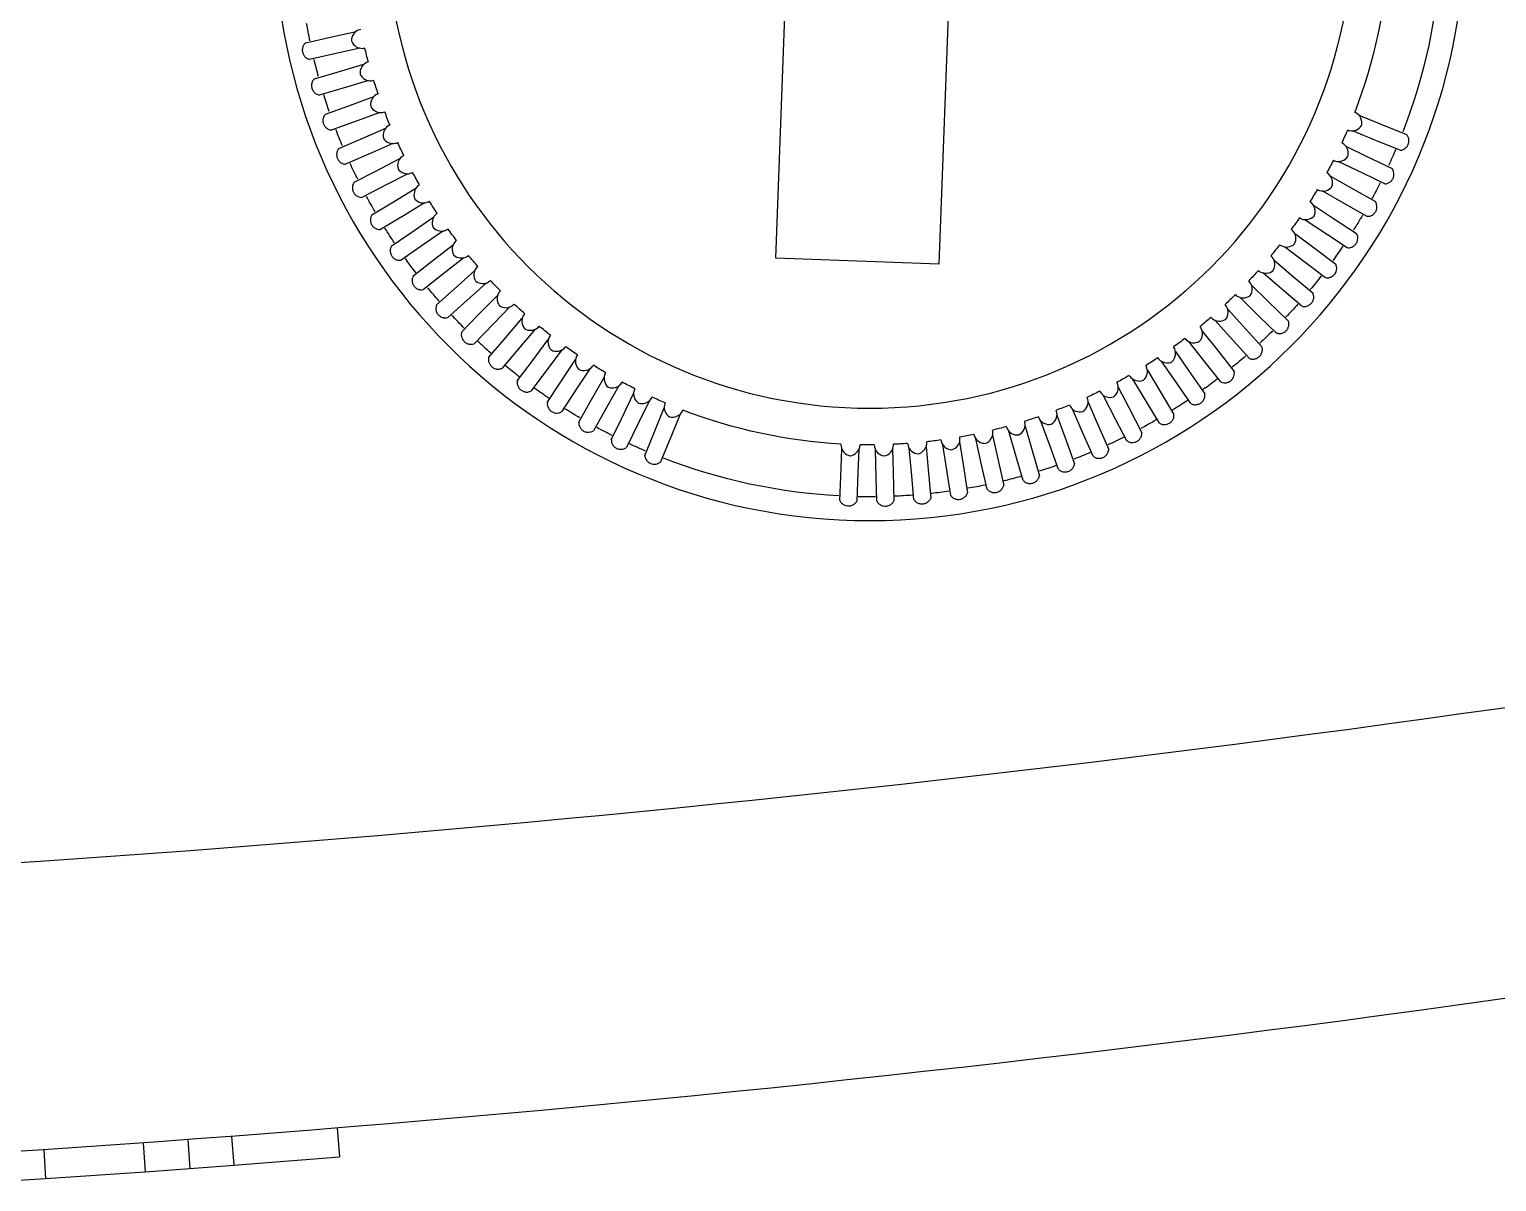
# Model space of a CAD drawing. Header units: inches. Extents: x 12 to 11036, y 8 to 6728.
# Drawn here: x 10875.07 to 10890.34, y 4265.75 to 4277.76 of the extents above; entities that cross this region are included whole.
import ezdxf

# ---------------------------------------------------------------- set-up
doc = ezdxf.new("R2010")
doc.units = ezdxf.units.IN
doc.header["$MEASUREMENT"] = 0

# ---------------------------------------------------------------- blocks, each defined once
blk = doc.blocks.new('A$C114D03CA')
at = {"color": 7, "linetype": 'Continuous', "lineweight": 25}
for p, q in [((-19.199, -43.988), (-18.938, -50.983)), ((-17.239, -50.919), (-17.5, -43.924)), ((-18.938, -50.983), (-17.239, -50.919)), ((-14.224, -51.179), (-13.826, -51.539)), ((-19.497, -52.764), (-19.614, -53.288)), ((-12.672, -59.982), (-12.697, -60.281)), ((-11.573, -60.069), (-11.596, -60.368)), ((-11.117, -60.103), (-11.139, -60.403)), ((-10.652, -60.137), (-10.673, -60.437)), ((-11.596, -60.368), (-12.697, -60.281)), ((-9.618, -60.209), (-9.638, -60.508)), ((-11.139, -60.403), (-11.596, -60.368)), ((-10.673, -60.437), (-11.139, -60.403)), ((-9.638, -60.508), (-10.673, -60.437)), ((-9.134, -60.541), (-9.638, -60.508))]:
    blk.add_line(p, q, dxfattribs=at)
at = {"color": 7, "linetype": 'Continuous', "lineweight": 25, "flags": 128}
for points in [[(-12.346, -48.676), (-12.586, -48.622), (-12.87, -48.559)], [(-12.908, -48.732), (-12.675, -48.784), (-12.384, -48.849)], [(-12.436, -49.051), (-12.673, -48.981), (-12.952, -48.9)], [(-13.001, -49.07), (-12.772, -49.137), (-12.486, -49.221)], [(-12.551, -49.419), (-12.783, -49.335), (-13.056, -49.235)], [(-23.311, -49.429), (-23.532, -49.519), (-23.808, -49.632)], [(-13.116, -49.402), (-12.892, -49.484), (-12.612, -49.585)], [(-23.742, -49.796), (-23.513, -49.703), (-23.244, -49.594)], [(-12.689, -49.779), (-12.915, -49.68), (-13.181, -49.564)], [(-23.174, -49.752), (-23.388, -49.856), (-23.657, -49.986)], [(-13.252, -49.726), (-13.033, -49.822), (-12.76, -49.941)], [(-23.58, -50.146), (-23.358, -50.039), (-23.096, -49.912)], [(-12.85, -50.129), (-13.069, -50.016), (-13.327, -49.883)], [(-23.016, -50.066), (-23.223, -50.184), (-23.483, -50.33)], [(-13.408, -50.04), (-13.196, -50.15), (-12.931, -50.287)], [(-23.396, -50.485), (-23.181, -50.363), (-22.928, -50.22)], [(-13.033, -50.469), (-13.244, -50.342), (-13.493, -50.192)], [(-22.838, -50.369), (-23.038, -50.499), (-23.287, -50.663)], [(-13.584, -50.344), (-13.38, -50.467), (-13.124, -50.621)], [(-23.19, -50.811), (-22.984, -50.676), (-22.741, -50.517)], [(-13.237, -50.796), (-13.44, -50.656), (-13.679, -50.49)], [(-22.641, -50.66), (-22.832, -50.803), (-23.07, -50.982)], [(-13.78, -50.636), (-13.583, -50.772), (-13.338, -50.942)], [(-22.964, -51.124), (-22.767, -50.976), (-22.535, -50.802)], [(-13.462, -51.109), (-13.656, -50.956), (-13.883, -50.776)], [(-22.426, -50.937), (-22.607, -51.092), (-22.834, -51.286)], [(-13.993, -50.915), (-13.806, -51.063), (-13.573, -51.248)], [(-22.718, -51.421), (-22.531, -51.261), (-22.311, -51.072)], [(-13.707, -51.407), (-13.89, -51.242), (-14.106, -51.047)], [(-22.193, -51.2), (-22.364, -51.367), (-22.578, -51.575)], [(-22.454, -51.702), (-22.278, -51.53), (-22.07, -51.327)], [(-13.971, -51.689), (-14.142, -51.512), (-14.345, -51.304)], [(-21.944, -51.448), (-22.104, -51.625), (-22.304, -51.846)], [(-14.472, -51.428), (-14.306, -51.599), (-14.098, -51.813)], [(-22.172, -51.965), (-22.007, -51.782), (-21.813, -51.567)], [(-14.251, -51.953), (-14.412, -51.766), (-14.6, -51.545)], [(-21.68, -51.679), (-21.828, -51.866), (-22.013, -52.1)], [(-21.874, -52.21), (-21.721, -52.017), (-21.541, -51.789)], [(-14.549, -52.199), (-14.697, -52.002), (-14.871, -51.769)], [(-14.735, -51.661), (-14.58, -51.842), (-14.386, -52.068)], [(-21.401, -51.893), (-21.537, -52.089), (-21.707, -52.334)], [(-15.013, -51.876), (-14.87, -52.067), (-14.691, -52.305)], [(-21.561, -52.435), (-21.421, -52.232), (-21.256, -51.994)], [(-21.11, -52.088), (-21.232, -52.293), (-21.386, -52.548)], [(-15.304, -52.073), (-15.173, -52.272), (-15.01, -52.522)], [(-14.861, -52.425), (-14.996, -52.219), (-15.155, -51.976)], [(-21.234, -52.64), (-21.107, -52.428), (-20.958, -52.179)], [(-15.188, -52.63), (-15.309, -52.416), (-15.452, -52.163)], [(-20.806, -52.264), (-20.915, -52.476), (-21.052, -52.741)], [(-20.895, -52.823), (-20.782, -52.604), (-20.648, -52.346)], [(-15.527, -52.814), (-15.634, -52.593), (-15.76, -52.331)], [(-15.606, -52.25), (-15.489, -52.458), (-15.342, -52.718)], [(-20.491, -52.421), (-20.587, -52.639), (-20.707, -52.912)], [(-20.544, -52.983), (-20.445, -52.758), (-20.329, -52.492)], [(-16.243, -52.546), (-16.153, -52.767), (-16.041, -53.043)], [(-15.877, -52.976), (-15.969, -52.748), (-16.079, -52.479)], [(-15.92, -52.408), (-15.816, -52.623), (-15.686, -52.892)], [(-20.167, -52.556), (-20.249, -52.781), (-20.351, -53.061)], [(-20.184, -53.121), (-20.1, -52.89), (-20.001, -52.617)], [(-19.835, -52.671), (-19.902, -52.9), (-19.986, -53.186)], [(-19.816, -53.236), (-19.747, -52.999), (-19.665, -52.721)], [(-19.441, -53.327), (-19.387, -53.086), (-19.324, -52.803)], [(-19.153, -52.835), (-19.19, -53.071), (-19.236, -53.366)], [(-19.061, -53.393), (-19.023, -53.15), (-18.978, -52.863)], [(-18.805, -52.884), (-18.827, -53.122), (-18.854, -53.419)], [(-18.678, -53.435), (-18.655, -53.189), (-18.629, -52.9)], [(-18.455, -52.911), (-18.462, -53.149), (-18.47, -53.447)], [(-18.292, -53.452), (-18.286, -53.206), (-18.278, -52.915)], [(-18.104, -52.914), (-18.095, -53.153), (-18.084, -53.451)], [(-17.907, -53.444), (-17.916, -53.198), (-17.927, -52.908)]]:
    blk.add_lwpolyline(points, dxfattribs=at)
at = {"color": 7, "linetype": 'Continuous', "lineweight": 25}
for radius in [6.2, 5.029]:
    blk.add_circle((-18.219, -47.454), radius, dxfattribs=at)
for centre, radius, start, end in [((-18.219, -47.454), 5.952, 183.0979, 201.1726), ((-18.219, -47.454), 5.411, 183.1942, 201.0762), ((-18.219, -47.454), 5.952, 348.361, 350.1199), ((-18.219, -47.454), 5.411, 344.7731, 346.3394), ((-18.219, -47.454), 5.952, 344.6768, 346.4357), ((-18.219, -47.454), 5.411, 341.0889, 342.6552), ((-18.219, -47.454), 5.952, 340.9926, 342.7515), ((-18.219, -47.454), 5.411, 337.4047, 338.971), ((-18.219, -47.454), 5.411, 203.1942, 204.7605), ((-18.219, -47.454), 5.952, 337.3084, 339.0673), ((-18.219, -47.454), 5.952, 203.0979, 204.8568), ((-18.219, -47.454), 5.411, 333.7205, 335.2868), ((-18.219, -47.454), 5.411, 206.8784, 208.4447), ((-18.219, -47.454), 5.952, 333.6242, 335.3831), ((-18.219, -47.454), 5.411, 330.0363, 331.6026), ((-18.219, -47.454), 5.952, 206.7821, 208.541), ((-18.219, -47.454), 5.411, 210.5626, 212.1289), ((-18.219, -47.454), 5.411, 326.3521, 327.9184), ((-18.219, -47.454), 5.952, 329.94, 331.6989), ((-18.219, -47.454), 5.952, 210.4663, 212.2252), ((-18.219, -47.454), 5.411, 214.2468, 215.8131), ((-18.219, -47.454), 5.411, 322.6679, 324.2341), ((-18.219, -47.454), 5.952, 326.2558, 328.0147), ((-18.219, -47.454), 5.952, 214.1505, 215.9094), ((-18.219, -47.454), 5.411, 217.931, 219.4973), ((-18.219, -47.454), 5.411, 318.9837, 320.5499), ((-18.219, -47.454), 5.952, 322.5715, 324.3305), ((-18.219, -47.454), 5.952, 217.8347, 219.5936), ((-18.219, -47.454), 5.411, 221.6152, 223.1815), ((-18.219, -47.454), 5.411, 315.2994, 316.8657), ((-18.219, -47.454), 5.411, 225.2994, 226.8657), ((-18.219, -47.454), 5.952, 318.8873, 320.6463), ((-18.219, -47.454), 5.952, 221.5189, 223.2778), ((-18.219, -47.454), 5.411, 311.6152, 313.1815), ((-18.219, -47.454), 5.411, 228.9837, 230.5499), ((-18.219, -47.454), 5.411, 307.931, 309.4973), ((-18.219, -47.454), 5.952, 315.2031, 316.962), ((-18.219, -47.454), 5.952, 225.2031, 226.962), ((-18.219, -47.454), 5.411, 232.6679, 234.2341), ((-18.219, -47.454), 5.952, 311.5189, 313.2778), ((-18.219, -47.454), 5.952, 228.8873, 230.6463), ((-18.219, -47.454), 5.411, 304.2468, 305.8131), ((-18.219, -47.454), 5.411, 236.3521, 237.9184), ((-18.219, -47.454), 5.411, 300.5626, 302.1289), ((-18.219, -47.454), 5.952, 307.8347, 309.5936), ((-18.219, -47.454), 5.952, 232.5715, 234.3305), ((-18.219, -47.454), 5.411, 240.0363, 241.6026), ((-18.219, -47.454), 5.411, 296.8784, 298.4447), ((-18.219, -47.454), 5.411, 243.7205, 245.2868), ((-18.219, -47.454), 5.411, 293.1942, 294.7605), ((-18.219, -47.454), 5.952, 304.1505, 305.9094), ((-18.219, -47.454), 5.952, 236.2558, 238.0147), ((-18.219, -47.454), 5.411, 247.4047, 248.971), ((-18.219, -47.454), 5.411, 273.1942, 291.0762), ((-18.219, -47.454), 5.952, 300.4663, 302.2252), ((-18.219, -47.454), 5.952, 239.94, 241.6989), ((-18.219, -47.454), 5.411, 251.0889, 252.6552), ((-18.219, -47.454), 5.411, 254.7731, 256.3394), ((-18.219, -47.454), 5.952, 296.7821, 298.541), ((-18.219, -47.454), 5.952, 243.6242, 245.3831), ((-18.219, -47.454), 5.411, 258.4573, 260.0236), ((-18.219, -47.454), 5.411, 262.1416, 263.7078), ((-18.219, -47.454), 5.411, 265.8258, 267.392), ((-18.219, -47.454), 5.952, 293.0979, 294.8568), ((-18.219, -47.454), 5.952, 247.3084, 249.0673), ((-18.219, -47.454), 5.411, 269.51, 271.0762), ((-18.219, -47.454), 5.952, 273.0979, 291.1726), ((-18.219, -47.454), 5.952, 250.9926, 252.7515), ((-18.219, -47.454), 5.952, 254.6768, 256.4357), ((-18.219, -47.454), 5.952, 258.361, 260.1199), ((-18.219, -47.454), 5.952, 262.0452, 263.8042), ((-18.219, -47.454), 5.952, 265.7294, 267.4884), ((-18.219, -47.454), 5.952, 269.4136, 271.1726), ((4.381, 149.324), 207, 259.63024, 266.56573), ((4.381, 149.324), 210, 259.63024, 266.61485)]:
    blk.add_arc(centre, radius, start, end, dxfattribs=at)
for points, knots in [([(-12.918, -48.536), (-12.909, -48.539), (-12.876, -48.548), (-12.833, -48.591), (-12.822, -48.635), (-12.824, -48.659), (-12.824, -48.66)], [0, 0, 0, 0, 0.122431, 0.490852, 0.986775, 1, 1, 1, 1]), ([(-12.824, -48.66), (-12.824, -48.66), (-12.832, -48.683), (-12.861, -48.718), (-12.918, -48.738), (-12.953, -48.733), (-12.961, -48.731)], [0, 0, 0, 0, 0.013223, 0.509146, 0.877568, 1, 1, 1, 1]), ([(-12.347, -48.677), (-12.342, -48.68), (-12.329, -48.69), (-12.316, -48.715), (-12.308, -48.749), (-12.313, -48.783), (-12.328, -48.813), (-12.353, -48.837), (-12.374, -48.845), (-12.385, -48.849)], [0, 0, 0, 0, 0.073855, 0.228532, 0.383222, 0.537893, 0.692579, 0.847256, 1, 1, 1, 1]), ([(-12.998, -48.875), (-12.99, -48.878), (-12.957, -48.89), (-12.917, -48.935), (-12.909, -48.98), (-12.912, -49.003), (-12.912, -49.004)], [0, 0, 0, 0, 0.122431, 0.490852, 0.986777, 1, 1, 1, 1]), ([(-12.912, -49.004), (-12.913, -49.004), (-12.922, -49.026), (-12.953, -49.059), (-13.012, -49.076), (-13.046, -49.068), (-13.054, -49.067)], [0, 0, 0, 0, 0.013225, 0.509148, 0.877572, 1, 1, 1, 1]), ([(-12.437, -49.052), (-12.433, -49.055), (-12.421, -49.066), (-12.409, -49.092), (-12.404, -49.126), (-12.411, -49.159), (-12.428, -49.189), (-12.454, -49.211), (-12.476, -49.218), (-12.486, -49.221)], [0, 0, 0, 0, 0.0738529, 0.2285283, 0.3832225, 0.5378898, 0.692569, 0.8472567, 1, 1, 1, 1]), ([(-13.023, -49.342), (-13.023, -49.342), (-13.034, -49.363), (-13.067, -49.394), (-13.127, -49.407), (-13.16, -49.398), (-13.169, -49.395)], [0, 0, 0, 0, 0.013225, 0.509147, 0.877568, 1, 1, 1, 1]), ([(-13.1, -49.207), (-13.092, -49.211), (-13.06, -49.225), (-13.023, -49.273), (-13.018, -49.318), (-13.023, -49.341), (-13.023, -49.342)], [0, 0, 0, 0, 0.1224317, 0.4908527, 0.9867785, 1, 1, 1, 1]), ([(-23.34, -49.537), (-23.34, -49.536), (-23.346, -49.513), (-23.342, -49.468), (-23.307, -49.418), (-23.275, -49.403), (-23.267, -49.399)], [0, 0, 0, 0, 0.013223, 0.509148, 0.877572, 1, 1, 1, 1]), ([(-12.552, -49.42), (-12.548, -49.424), (-12.536, -49.435), (-12.526, -49.462), (-12.523, -49.496), (-12.532, -49.529), (-12.551, -49.557), (-12.579, -49.578), (-12.601, -49.583), (-12.612, -49.585)], [0, 0, 0, 0, 0.073852, 0.228528, 0.383208, 0.537897, 0.692571, 0.847258, 1, 1, 1, 1]), ([(-23.741, -49.794), (-23.747, -49.794), (-23.763, -49.794), (-23.789, -49.78), (-23.814, -49.757), (-23.829, -49.727), (-23.834, -49.693), (-23.828, -49.659), (-23.815, -49.641), (-23.808, -49.632)], [0, 0, 0, 0, 0.073857, 0.228536, 0.383213, 0.537887, 0.69258, 0.847258, 1, 1, 1, 1]), ([(-23.192, -49.585), (-23.2, -49.587), (-23.233, -49.598), (-23.293, -49.588), (-23.327, -49.558), (-23.339, -49.537), (-23.34, -49.537)], [0, 0, 0, 0, 0.122429, 0.490851, 0.986774, 1, 1, 1, 1]), ([(-13.224, -49.532), (-13.216, -49.536), (-13.185, -49.552), (-13.151, -49.603), (-13.148, -49.648), (-13.155, -49.671), (-13.155, -49.672)], [0, 0, 0, 0, 0.12243, 0.490852, 0.986776, 1, 1, 1, 1]), ([(-23.195, -49.861), (-23.195, -49.861), (-23.203, -49.838), (-23.202, -49.793), (-23.17, -49.741), (-23.14, -49.724), (-23.132, -49.72)], [0, 0, 0, 0, 0.013221, 0.509145, 0.877567, 1, 1, 1, 1]), ([(-13.155, -49.672), (-13.155, -49.672), (-13.168, -49.692), (-13.203, -49.721), (-13.263, -49.73), (-13.296, -49.719), (-13.304, -49.716)], [0, 0, 0, 0, 0.013225, 0.509146, 0.877571, 1, 1, 1, 1]), ([(-12.69, -49.78), (-12.687, -49.784), (-12.675, -49.796), (-12.667, -49.824), (-12.666, -49.858), (-12.677, -49.89), (-12.698, -49.917), (-12.727, -49.936), (-12.749, -49.94), (-12.76, -49.941)], [0, 0, 0, 0, 0.073854, 0.228529, 0.383215, 0.537894, 0.692578, 0.84726, 1, 1, 1, 1]), ([(-23.045, -49.9), (-23.053, -49.903), (-23.085, -49.916), (-23.146, -49.909), (-23.182, -49.882), (-23.195, -49.862), (-23.195, -49.861)], [0, 0, 0, 0, 0.1224303, 0.4908515, 0.9867738, 1, 1, 1, 1]), ([(-13.367, -49.849), (-13.36, -49.854), (-13.33, -49.872), (-13.299, -49.924), (-13.3, -49.969), (-13.308, -49.992), (-13.308, -49.992)], [0, 0, 0, 0, 0.12243, 0.490852, 0.986778, 1, 1, 1, 1]), ([(-23.58, -50.144), (-23.585, -50.145), (-23.602, -50.145), (-23.628, -50.134), (-23.654, -50.112), (-23.672, -50.083), (-23.678, -50.049), (-23.674, -50.015), (-23.663, -49.996), (-23.657, -49.986)], [0, 0, 0, 0, 0.073855, 0.228534, 0.383213, 0.537888, 0.692571, 0.847261, 1, 1, 1, 1]), ([(-23.03, -50.176), (-23.03, -50.176), (-23.039, -50.153), (-23.041, -50.108), (-23.013, -50.055), (-22.984, -50.035), (-22.976, -50.031)], [0, 0, 0, 0, 0.013225, 0.509143, 0.877567, 1, 1, 1, 1]), ([(-13.308, -49.992), (-13.308, -49.993), (-13.322, -50.012), (-13.359, -50.039), (-13.419, -50.044), (-13.451, -50.03), (-13.459, -50.027)], [0, 0, 0, 0, 0.013223, 0.509145, 0.87757, 1, 1, 1, 1]), ([(-22.878, -50.205), (-22.886, -50.209), (-22.917, -50.224), (-22.978, -50.221), (-23.015, -50.196), (-23.03, -50.177), (-23.03, -50.176)], [0, 0, 0, 0, 0.1224292, 0.4908513, 0.9867749, 1, 1, 1, 1]), ([(-13.531, -50.156), (-13.524, -50.161), (-13.496, -50.181), (-13.468, -50.235), (-13.472, -50.28), (-13.481, -50.302), (-13.481, -50.303)], [0, 0, 0, 0, 0.1224325, 0.4908511, 0.9867754, 1, 1, 1, 1]), ([(-12.851, -50.13), (-12.848, -50.134), (-12.837, -50.148), (-12.831, -50.176), (-12.832, -50.209), (-12.845, -50.241), (-12.868, -50.267), (-12.898, -50.284), (-12.92, -50.286), (-12.931, -50.287)], [0, 0, 0, 0, 0.073867, 0.228542, 0.383217, 0.537905, 0.692577, 0.847255, 1, 1, 1, 1]), ([(-23.396, -50.483), (-23.401, -50.484), (-23.418, -50.485), (-23.445, -50.476), (-23.472, -50.456), (-23.492, -50.427), (-23.5, -50.395), (-23.498, -50.36), (-23.488, -50.34), (-23.483, -50.33)], [0, 0, 0, 0, 0.07386, 0.228539, 0.383213, 0.537892, 0.69257, 0.847254, 1, 1, 1, 1]), ([(-22.845, -50.48), (-22.846, -50.479), (-22.856, -50.458), (-22.861, -50.413), (-22.836, -50.357), (-22.808, -50.336), (-22.801, -50.331)], [0, 0, 0, 0, 0.013224, 0.509148, 0.877571, 1, 1, 1, 1]), ([(-13.481, -50.303), (-13.482, -50.303), (-13.497, -50.322), (-13.535, -50.346), (-13.596, -50.347), (-13.627, -50.331), (-13.634, -50.327)], [0, 0, 0, 0, 0.013221, 0.509147, 0.87757, 1, 1, 1, 1]), ([(-22.691, -50.498), (-22.699, -50.503), (-22.729, -50.52), (-22.79, -50.521), (-22.829, -50.498), (-22.845, -50.48), (-22.845, -50.48)], [0, 0, 0, 0, 0.122429, 0.490854, 0.986778, 1, 1, 1, 1]), ([(-13.715, -50.452), (-13.708, -50.457), (-13.681, -50.479), (-13.657, -50.535), (-13.663, -50.579), (-13.674, -50.601), (-13.674, -50.601)], [0, 0, 0, 0, 0.12243, 0.4908541, 0.986777, 1, 1, 1, 1]), ([(-13.034, -50.47), (-13.031, -50.474), (-13.022, -50.488), (-13.017, -50.516), (-13.02, -50.55), (-13.036, -50.581), (-13.06, -50.605), (-13.091, -50.62), (-13.113, -50.62), (-13.124, -50.621)], [0, 0, 0, 0, 0.07386, 0.228533, 0.383221, 0.537897, 0.692574, 0.847255, 1, 1, 1, 1]), ([(-23.19, -50.81), (-23.196, -50.811), (-23.212, -50.813), (-23.24, -50.805), (-23.268, -50.787), (-23.29, -50.76), (-23.3, -50.728), (-23.301, -50.693), (-23.292, -50.673), (-23.287, -50.663)], [0, 0, 0, 0, 0.073862, 0.228538, 0.383226, 0.537902, 0.69258, 0.847263, 1, 1, 1, 1]), ([(-22.641, -50.771), (-22.642, -50.77), (-22.653, -50.749), (-22.661, -50.705), (-22.639, -50.648), (-22.613, -50.625), (-22.606, -50.62)], [0, 0, 0, 0, 0.013226, 0.509147, 0.877574, 1, 1, 1, 1]), ([(-13.674, -50.601), (-13.675, -50.602), (-13.691, -50.619), (-13.731, -50.641), (-13.791, -50.638), (-13.821, -50.62), (-13.829, -50.616)], [0, 0, 0, 0, 0.013225, 0.509145, 0.877567, 1, 1, 1, 1]), ([(-22.486, -50.78), (-22.494, -50.784), (-22.523, -50.803), (-22.583, -50.808), (-22.624, -50.788), (-22.641, -50.771), (-22.641, -50.771)], [0, 0, 0, 0, 0.12243, 0.490855, 0.986778, 1, 1, 1, 1]), ([(-13.917, -50.735), (-13.91, -50.741), (-13.884, -50.764), (-13.864, -50.821), (-13.873, -50.866), (-13.886, -50.886), (-13.886, -50.887)], [0, 0, 0, 0, 0.122429, 0.490855, 0.986776, 1, 1, 1, 1]), ([(-13.239, -50.797), (-13.236, -50.801), (-13.227, -50.815), (-13.224, -50.844), (-13.23, -50.878), (-13.247, -50.907), (-13.273, -50.93), (-13.305, -50.943), (-13.327, -50.942), (-13.338, -50.942)], [0, 0, 0, 0, 0.07385, 0.228543, 0.383211, 0.53789, 0.692575, 0.84726, 1, 1, 1, 1]), ([(-22.964, -51.122), (-22.97, -51.123), (-22.986, -51.127), (-23.014, -51.121), (-23.044, -51.105), (-23.067, -51.079), (-23.08, -51.048), (-23.082, -51.013), (-23.074, -50.992), (-23.07, -50.982)], [0, 0, 0, 0, 0.0738495, 0.2285376, 0.3832189, 0.5378962, 0.6925784, 0.8472637, 1, 1, 1, 1]), ([(-22.419, -51.048), (-22.419, -51.047), (-22.432, -51.027), (-22.443, -50.983), (-22.425, -50.925), (-22.4, -50.901), (-22.394, -50.895)], [0, 0, 0, 0, 0.013224, 0.509148, 0.877566, 1, 1, 1, 1]), ([(-14.136, -51.004), (-14.13, -51.011), (-14.106, -51.036), (-14.09, -51.094), (-14.102, -51.138), (-14.115, -51.158), (-14.115, -51.158)], [0, 0, 0, 0, 0.122429, 0.490853, 0.986776, 1, 1, 1, 1]), ([(-13.886, -50.887), (-13.886, -50.887), (-13.904, -50.904), (-13.945, -50.923), (-14.005, -50.916), (-14.034, -50.896), (-14.041, -50.892)], [0, 0, 0, 0, 0.0132228, 0.509148, 0.8775715, 1, 1, 1, 1]), ([(-22.264, -51.047), (-22.271, -51.052), (-22.299, -51.073), (-22.359, -51.082), (-22.401, -51.064), (-22.419, -51.048), (-22.419, -51.048)], [0, 0, 0, 0, 0.122431, 0.490855, 0.986777, 1, 1, 1, 1]), ([(-22.179, -51.31), (-22.18, -51.31), (-22.194, -51.291), (-22.208, -51.248), (-22.193, -51.188), (-22.17, -51.163), (-22.164, -51.156)], [0, 0, 0, 0, 0.013223, 0.509147, 0.877568, 1, 1, 1, 1]), ([(-14.115, -51.158), (-14.116, -51.158), (-14.134, -51.174), (-14.176, -51.19), (-14.236, -51.18), (-14.264, -51.158), (-14.27, -51.153)], [0, 0, 0, 0, 0.013223, 0.509147, 0.87757, 1, 1, 1, 1]), ([(-13.464, -51.11), (-13.461, -51.114), (-13.454, -51.129), (-13.452, -51.158), (-13.46, -51.191), (-13.479, -51.22), (-13.507, -51.24), (-13.539, -51.251), (-13.561, -51.249), (-13.573, -51.248)], [0, 0, 0, 0, 0.073852, 0.228529, 0.383221, 0.537899, 0.692576, 0.847256, 1, 1, 1, 1]), ([(-22.719, -51.42), (-22.724, -51.421), (-22.74, -51.426), (-22.768, -51.421), (-22.799, -51.407), (-22.824, -51.383), (-22.839, -51.353), (-22.843, -51.318), (-22.837, -51.297), (-22.834, -51.286)], [0, 0, 0, 0, 0.073855, 0.228533, 0.383218, 0.537896, 0.692587, 0.847261, 1, 1, 1, 1]), ([(-22.025, -51.299), (-22.031, -51.305), (-22.058, -51.328), (-22.117, -51.34), (-22.16, -51.325), (-22.179, -51.311), (-22.179, -51.31)], [0, 0, 0, 0, 0.122432, 0.490853, 0.986777, 1, 1, 1, 1]), ([(-14.373, -51.259), (-14.367, -51.266), (-14.345, -51.292), (-14.332, -51.352), (-14.347, -51.395), (-14.362, -51.414), (-14.362, -51.414)], [0, 0, 0, 0, 0.122432, 0.490853, 0.986776, 1, 1, 1, 1]), ([(-21.923, -51.557), (-21.924, -51.556), (-21.939, -51.538), (-21.955, -51.496), (-21.945, -51.436), (-21.924, -51.409), (-21.918, -51.402)], [0, 0, 0, 0, 0.013223, 0.50915, 0.87757, 1, 1, 1, 1]), ([(-14.362, -51.414), (-14.362, -51.414), (-14.382, -51.429), (-14.425, -51.442), (-14.484, -51.428), (-14.51, -51.405), (-14.516, -51.399)], [0, 0, 0, 0, 0.013223, 0.509147, 0.877568, 1, 1, 1, 1]), ([(-13.708, -51.408), (-13.706, -51.413), (-13.7, -51.428), (-13.7, -51.457), (-13.71, -51.489), (-13.731, -51.516), (-13.76, -51.535), (-13.793, -51.544), (-13.815, -51.541), (-13.826, -51.539)], [0, 0, 0, 0, 0.073839, 0.228535, 0.383217, 0.537895, 0.692577, 0.84726, 1, 1, 1, 1]), ([(-22.455, -51.701), (-22.46, -51.702), (-22.475, -51.708), (-22.504, -51.705), (-22.536, -51.693), (-22.562, -51.671), (-22.578, -51.641), (-22.585, -51.608), (-22.58, -51.586), (-22.578, -51.575)], [0, 0, 0, 0, 0.0738495, 0.2285355, 0.38322, 0.537903, 0.6925784, 0.8472579, 1, 1, 1, 1]), ([(-21.77, -51.536), (-21.776, -51.542), (-21.801, -51.566), (-21.859, -51.583), (-21.903, -51.571), (-21.923, -51.557), (-21.923, -51.557)], [0, 0, 0, 0, 0.1224293, 0.4908538, 0.9867763, 1, 1, 1, 1]), ([(-21.652, -51.787), (-21.652, -51.786), (-21.669, -51.769), (-21.688, -51.728), (-21.681, -51.667), (-21.662, -51.639), (-21.657, -51.632)], [0, 0, 0, 0, 0.013224, 0.509146, 0.877573, 1, 1, 1, 1]), ([(-14.624, -51.654), (-14.625, -51.654), (-14.645, -51.667), (-14.689, -51.678), (-14.747, -51.66), (-14.771, -51.635), (-14.777, -51.629)], [0, 0, 0, 0, 0.013223, 0.509148, 0.877572, 1, 1, 1, 1]), ([(-14.626, -51.499), (-14.62, -51.506), (-14.599, -51.533), (-14.591, -51.594), (-14.608, -51.635), (-14.624, -51.653), (-14.624, -51.654)], [0, 0, 0, 0, 0.122431, 0.490856, 0.986775, 1, 1, 1, 1]), ([(-21.5, -51.756), (-21.506, -51.762), (-21.529, -51.788), (-21.587, -51.808), (-21.631, -51.799), (-21.651, -51.787), (-21.652, -51.787)], [0, 0, 0, 0, 0.122427, 0.490853, 0.986778, 1, 1, 1, 1]), ([(-14.893, -51.721), (-14.888, -51.728), (-14.869, -51.758), (-14.864, -51.818), (-14.884, -51.859), (-14.901, -51.876), (-14.902, -51.876)], [0, 0, 0, 0, 0.122433, 0.490853, 0.98678, 1, 1, 1, 1]), ([(-13.972, -51.689), (-13.97, -51.694), (-13.964, -51.71), (-13.967, -51.739), (-13.979, -51.77), (-14.002, -51.796), (-14.031, -51.813), (-14.065, -51.82), (-14.087, -51.815), (-14.098, -51.813)], [0, 0, 0, 0, 0.073854, 0.228539, 0.383219, 0.537893, 0.692578, 0.847258, 1, 1, 1, 1]), ([(-22.173, -51.964), (-22.178, -51.966), (-22.193, -51.973), (-22.222, -51.972), (-22.254, -51.962), (-22.282, -51.941), (-22.3, -51.913), (-22.309, -51.88), (-22.306, -51.857), (-22.304, -51.846)], [0, 0, 0, 0, 0.073855, 0.228532, 0.383213, 0.537897, 0.692574, 0.847268, 1, 1, 1, 1]), ([(-21.366, -51.998), (-21.367, -51.998), (-21.384, -51.982), (-21.406, -51.942), (-21.404, -51.881), (-21.386, -51.851), (-21.381, -51.844)], [0, 0, 0, 0, 0.013222, 0.509146, 0.877569, 1, 1, 1, 1]), ([(-15.174, -51.926), (-15.17, -51.934), (-15.153, -51.964), (-15.152, -52.025), (-15.174, -52.064), (-15.192, -52.08), (-15.193, -52.08)], [0, 0, 0, 0, 0.122429, 0.490854, 0.986778, 1, 1, 1, 1]), ([(-14.902, -51.876), (-14.902, -51.876), (-14.923, -51.888), (-14.968, -51.896), (-15.025, -51.874), (-15.047, -51.848), (-15.053, -51.841)], [0, 0, 0, 0, 0.013225, 0.509149, 0.877575, 1, 1, 1, 1]), ([(-21.217, -51.958), (-21.222, -51.964), (-21.244, -51.992), (-21.3, -52.016), (-21.345, -52.009), (-21.366, -51.998), (-21.366, -51.998)], [0, 0, 0, 0, 0.122426, 0.490851, 0.986775, 1, 1, 1, 1]), ([(-21.068, -52.191), (-21.068, -52.191), (-21.087, -52.176), (-21.111, -52.137), (-21.112, -52.077), (-21.097, -52.046), (-21.093, -52.038)], [0, 0, 0, 0, 0.0132244, 0.5091496, 0.87757, 1, 1, 1, 1]), ([(-15.193, -52.08), (-15.193, -52.08), (-15.215, -52.09), (-15.26, -52.096), (-15.315, -52.07), (-15.336, -52.043), (-15.341, -52.036)], [0, 0, 0, 0, 0.013224, 0.509146, 0.877569, 1, 1, 1, 1]), ([(-14.253, -51.953), (-14.251, -51.959), (-14.247, -51.975), (-14.251, -52.003), (-14.265, -52.034), (-14.289, -52.058), (-14.32, -52.073), (-14.354, -52.078), (-14.376, -52.072), (-14.386, -52.068)], [0, 0, 0, 0, 0.073855, 0.228534, 0.383208, 0.537893, 0.692577, 0.84726, 1, 1, 1, 1]), ([(-21.875, -52.209), (-21.88, -52.211), (-21.895, -52.219), (-21.923, -52.22), (-21.956, -52.212), (-21.985, -52.193), (-22.005, -52.166), (-22.017, -52.133), (-22.014, -52.111), (-22.013, -52.1)], [0, 0, 0, 0, 0.073848, 0.228534, 0.383217, 0.537896, 0.69257, 0.847248, 1, 1, 1, 1]), ([(-20.921, -52.141), (-20.926, -52.148), (-20.946, -52.177), (-21, -52.204), (-21.045, -52.201), (-21.067, -52.191), (-21.068, -52.191)], [0, 0, 0, 0, 0.122431, 0.490855, 0.986778, 1, 1, 1, 1]), ([(-20.758, -52.364), (-20.758, -52.364), (-20.778, -52.35), (-20.804, -52.314), (-20.809, -52.253), (-20.796, -52.221), (-20.792, -52.213)], [0, 0, 0, 0, 0.013226, 0.509145, 0.877572, 1, 1, 1, 1]), ([(-15.496, -52.265), (-15.497, -52.265), (-15.519, -52.274), (-15.564, -52.276), (-15.618, -52.247), (-15.637, -52.218), (-15.642, -52.211)], [0, 0, 0, 0, 0.0132221, 0.509147, 0.8775708, 1, 1, 1, 1]), ([(-15.468, -52.113), (-15.464, -52.12), (-15.449, -52.152), (-15.452, -52.212), (-15.477, -52.25), (-15.496, -52.265), (-15.496, -52.265)], [0, 0, 0, 0, 0.1224278, 0.4908509, 0.9867781, 1, 1, 1, 1]), ([(-14.55, -52.199), (-14.549, -52.204), (-14.545, -52.221), (-14.552, -52.249), (-14.568, -52.279), (-14.593, -52.301), (-14.625, -52.314), (-14.659, -52.317), (-14.68, -52.309), (-14.691, -52.305)], [0, 0, 0, 0, 0.073841, 0.228531, 0.383214, 0.537899, 0.692576, 0.847264, 1, 1, 1, 1]), ([(-21.562, -52.434), (-21.566, -52.437), (-21.581, -52.445), (-21.609, -52.448), (-21.643, -52.442), (-21.673, -52.425), (-21.695, -52.399), (-21.708, -52.368), (-21.707, -52.345), (-21.707, -52.334)], [0, 0, 0, 0, 0.0738542, 0.2285293, 0.3832107, 0.5378944, 0.692563, 0.847251, 1, 1, 1, 1]), ([(-20.614, -52.305), (-20.619, -52.312), (-20.637, -52.342), (-20.689, -52.373), (-20.735, -52.372), (-20.757, -52.365), (-20.758, -52.364)], [0, 0, 0, 0, 0.122427, 0.490854, 0.986779, 1, 1, 1, 1]), ([(-20.437, -52.517), (-20.437, -52.517), (-20.458, -52.505), (-20.487, -52.47), (-20.496, -52.41), (-20.484, -52.377), (-20.481, -52.369)], [0, 0, 0, 0, 0.0132219, 0.5091457, 0.8775697, 1, 1, 1, 1]), ([(-15.811, -52.43), (-15.812, -52.43), (-15.834, -52.437), (-15.88, -52.437), (-15.931, -52.405), (-15.948, -52.374), (-15.953, -52.367)], [0, 0, 0, 0, 0.013221, 0.509145, 0.877569, 1, 1, 1, 1]), ([(-15.773, -52.28), (-15.769, -52.288), (-15.756, -52.32), (-15.763, -52.38), (-15.791, -52.416), (-15.811, -52.43), (-15.811, -52.43)], [0, 0, 0, 0, 0.122431, 0.490855, 0.986774, 1, 1, 1, 1]), ([(-21.235, -52.638), (-21.239, -52.641), (-21.253, -52.651), (-21.281, -52.656), (-21.315, -52.652), (-21.346, -52.637), (-21.37, -52.613), (-21.385, -52.582), (-21.386, -52.559), (-21.386, -52.548)], [0, 0, 0, 0, 0.073853, 0.228537, 0.383219, 0.537903, 0.692581, 0.847255, 1, 1, 1, 1]), ([(-20.298, -52.449), (-20.302, -52.457), (-20.318, -52.487), (-20.368, -52.522), (-20.413, -52.524), (-20.436, -52.517), (-20.437, -52.517)], [0, 0, 0, 0, 0.122427, 0.490853, 0.986778, 1, 1, 1, 1]), ([(-20.107, -52.649), (-20.107, -52.649), (-20.129, -52.638), (-20.16, -52.605), (-20.173, -52.546), (-20.163, -52.512), (-20.16, -52.504)], [0, 0, 0, 0, 0.013222, 0.509144, 0.877569, 1, 1, 1, 1]), ([(-16.136, -52.574), (-16.136, -52.574), (-16.16, -52.58), (-16.205, -52.577), (-16.254, -52.541), (-16.269, -52.51), (-16.273, -52.502)], [0, 0, 0, 0, 0.013222, 0.509147, 0.877568, 1, 1, 1, 1]), ([(-16.088, -52.427), (-16.085, -52.435), (-16.074, -52.468), (-16.085, -52.528), (-16.115, -52.562), (-16.135, -52.574), (-16.136, -52.574)], [0, 0, 0, 0, 0.122426, 0.490853, 0.986776, 1, 1, 1, 1]), ([(-14.863, -52.425), (-14.862, -52.43), (-14.859, -52.447), (-14.867, -52.474), (-14.885, -52.503), (-14.912, -52.524), (-14.945, -52.535), (-14.979, -52.535), (-14.999, -52.526), (-15.01, -52.522)], [0, 0, 0, 0, 0.073852, 0.228543, 0.383219, 0.537895, 0.692582, 0.847254, 1, 1, 1, 1]), ([(-19.972, -52.572), (-19.976, -52.58), (-19.99, -52.612), (-20.038, -52.649), (-20.083, -52.655), (-20.106, -52.65), (-20.107, -52.649)], [0, 0, 0, 0, 0.122431, 0.490855, 0.986776, 1, 1, 1, 1]), ([(-19.769, -52.76), (-19.77, -52.76), (-19.791, -52.75), (-19.825, -52.719), (-19.841, -52.661), (-19.834, -52.627), (-19.832, -52.618)], [0, 0, 0, 0, 0.013221, 0.509145, 0.877572, 1, 1, 1, 1]), ([(-19.64, -52.674), (-19.643, -52.682), (-19.655, -52.715), (-19.7, -52.755), (-19.745, -52.764), (-19.768, -52.76), (-19.769, -52.76)], [0, 0, 0, 0, 0.122428, 0.490854, 0.986776, 1, 1, 1, 1]), ([(-15.189, -52.63), (-15.189, -52.636), (-15.187, -52.652), (-15.197, -52.679), (-15.217, -52.707), (-15.245, -52.726), (-15.278, -52.735), (-15.312, -52.733), (-15.332, -52.723), (-15.342, -52.718)], [0, 0, 0, 0, 0.07386, 0.228546, 0.383213, 0.537905, 0.692584, 0.847261, 1, 1, 1, 1]), ([(-20.896, -52.821), (-20.9, -52.825), (-20.913, -52.835), (-20.941, -52.842), (-20.975, -52.84), (-21.006, -52.827), (-21.032, -52.804), (-21.049, -52.775), (-21.051, -52.752), (-21.052, -52.741)], [0, 0, 0, 0, 0.073853, 0.228529, 0.383212, 0.537896, 0.692569, 0.847254, 1, 1, 1, 1]), ([(-19.425, -52.849), (-19.426, -52.848), (-19.448, -52.84), (-19.483, -52.811), (-19.503, -52.754), (-19.498, -52.72), (-19.497, -52.711)], [0, 0, 0, 0, 0.0132229, 0.509146, 0.8775681, 1, 1, 1, 1]), ([(-19.301, -52.755), (-19.304, -52.763), (-19.314, -52.797), (-19.357, -52.84), (-19.401, -52.851), (-19.424, -52.849), (-19.425, -52.849)], [0, 0, 0, 0, 0.122432, 0.490856, 0.986777, 1, 1, 1, 1]), ([(-19.076, -52.915), (-19.076, -52.915), (-19.099, -52.908), (-19.136, -52.882), (-19.16, -52.826), (-19.157, -52.791), (-19.156, -52.782)], [0, 0, 0, 0, 0.013222, 0.509146, 0.87757, 1, 1, 1, 1]), ([(-18.959, -52.813), (-18.961, -52.822), (-18.968, -52.856), (-19.008, -52.902), (-19.051, -52.915), (-19.075, -52.915), (-19.076, -52.915)], [0, 0, 0, 0, 0.122428, 0.490852, 0.986777, 1, 1, 1, 1]), ([(-18.723, -52.959), (-18.724, -52.959), (-18.747, -52.953), (-18.785, -52.929), (-18.813, -52.875), (-18.812, -52.84), (-18.812, -52.832)], [0, 0, 0, 0, 0.013222, 0.509146, 0.877571, 1, 1, 1, 1]), ([(-18.613, -52.85), (-18.614, -52.858), (-18.619, -52.893), (-18.656, -52.941), (-18.699, -52.958), (-18.722, -52.959), (-18.723, -52.959)], [0, 0, 0, 0, 0.122428, 0.490853, 0.986777, 1, 1, 1, 1]), ([(-18.368, -52.98), (-18.369, -52.98), (-18.392, -52.976), (-18.432, -52.954), (-18.463, -52.902), (-18.465, -52.867), (-18.465, -52.859)], [0, 0, 0, 0, 0.013223, 0.509145, 0.877569, 1, 1, 1, 1]), ([(-17.917, -52.856), (-17.918, -52.864), (-17.919, -52.899), (-17.949, -52.952), (-17.989, -52.974), (-18.012, -52.978), (-18.013, -52.978)], [0, 0, 0, 0, 0.122433, 0.490854, 0.986775, 1, 1, 1, 1]), ([(-15.528, -52.814), (-15.528, -52.82), (-15.527, -52.836), (-15.539, -52.863), (-15.56, -52.889), (-15.59, -52.907), (-15.623, -52.913), (-15.657, -52.909), (-15.677, -52.897), (-15.686, -52.892)], [0, 0, 0, 0, 0.073847, 0.228524, 0.383211, 0.537895, 0.692577, 0.84726, 1, 1, 1, 1]), ([(-20.545, -52.982), (-20.549, -52.986), (-20.561, -52.997), (-20.589, -53.005), (-20.623, -53.006), (-20.655, -52.995), (-20.682, -52.974), (-20.701, -52.945), (-20.705, -52.923), (-20.707, -52.912)], [0, 0, 0, 0, 0.073859, 0.228543, 0.383219, 0.537899, 0.692584, 0.847259, 1, 1, 1, 1]), ([(-18.265, -52.864), (-18.266, -52.873), (-18.269, -52.907), (-18.303, -52.958), (-18.344, -52.977), (-18.368, -52.98), (-18.368, -52.98)], [0, 0, 0, 0, 0.122433, 0.490854, 0.986776, 1, 1, 1, 1]), ([(-18.013, -52.978), (-18.013, -52.978), (-18.037, -52.975), (-18.078, -52.957), (-18.113, -52.907), (-18.116, -52.872), (-18.117, -52.863)], [0, 0, 0, 0, 0.013224, 0.509145, 0.877564, 1, 1, 1, 1]), ([(-15.878, -52.976), (-15.878, -52.982), (-15.879, -52.998), (-15.892, -53.024), (-15.915, -53.049), (-15.946, -53.064), (-15.979, -53.069), (-16.013, -53.062), (-16.032, -53.049), (-16.041, -53.043)], [0, 0, 0, 0, 0.073846, 0.228536, 0.383216, 0.537892, 0.692575, 0.847258, 1, 1, 1, 1]), ([(-20.185, -53.12), (-20.189, -53.124), (-20.2, -53.136), (-20.227, -53.146), (-20.261, -53.149), (-20.294, -53.14), (-20.322, -53.121), (-20.343, -53.094), (-20.348, -53.072), (-20.351, -53.061)], [0, 0, 0, 0, 0.073852, 0.228529, 0.383209, 0.53789, 0.692575, 0.847255, 1, 1, 1, 1]), ([(-19.817, -53.235), (-19.82, -53.239), (-19.831, -53.252), (-19.857, -53.264), (-19.891, -53.269), (-19.925, -53.262), (-19.954, -53.244), (-19.976, -53.218), (-19.983, -53.197), (-19.986, -53.186)], [0, 0, 0, 0, 0.0738591, 0.2285346, 0.3832204, 0.5378961, 0.6925915, 0.8472617, 1, 1, 1, 1]), ([(-19.442, -53.326), (-19.445, -53.33), (-19.455, -53.343), (-19.481, -53.357), (-19.514, -53.364), (-19.548, -53.359), (-19.578, -53.344), (-19.602, -53.319), (-19.61, -53.298), (-19.614, -53.288)], [0, 0, 0, 0, 0.073856, 0.228534, 0.383217, 0.537895, 0.692579, 0.847263, 1, 1, 1, 1]), ([(-19.062, -53.392), (-19.065, -53.397), (-19.074, -53.411), (-19.099, -53.426), (-19.131, -53.435), (-19.166, -53.433), (-19.197, -53.419), (-19.223, -53.396), (-19.232, -53.376), (-19.236, -53.365)], [0, 0, 0, 0, 0.073859, 0.228538, 0.383212, 0.537893, 0.692572, 0.847258, 1, 1, 1, 1]), ([(-18.679, -53.434), (-18.681, -53.439), (-18.69, -53.453), (-18.713, -53.47), (-18.745, -53.481), (-18.779, -53.481), (-18.811, -53.47), (-18.839, -53.448), (-18.849, -53.429), (-18.854, -53.419)], [0, 0, 0, 0, 0.073854, 0.228534, 0.383214, 0.537901, 0.69258, 0.84726, 1, 1, 1, 1]), ([(-18.294, -53.451), (-18.296, -53.456), (-18.303, -53.471), (-18.325, -53.489), (-18.357, -53.503), (-18.391, -53.505), (-18.424, -53.495), (-18.452, -53.476), (-18.464, -53.457), (-18.47, -53.447)], [0, 0, 0, 0, 0.073849, 0.228541, 0.383217, 0.537898, 0.69258, 0.847255, 1, 1, 1, 1]), ([(-17.908, -53.444), (-17.91, -53.449), (-17.916, -53.464), (-17.937, -53.484), (-17.968, -53.499), (-18.002, -53.503), (-18.035, -53.496), (-18.065, -53.478), (-18.078, -53.46), (-18.084, -53.451)], [0, 0, 0, 0, 0.073854, 0.228533, 0.383214, 0.537899, 0.69258, 0.847266, 1, 1, 1, 1])]:
    blk.add_open_spline(points, degree=3, knots=knots, dxfattribs=at)

msp = doc.modelspace()

# ---------------------------------------------------------------- block references
at = {"xscale": -1}
msp.add_blockref('A$C114D03CA', (10865.599, 4326.296), dxfattribs=at)

doc.saveas('drawing.dxf')
